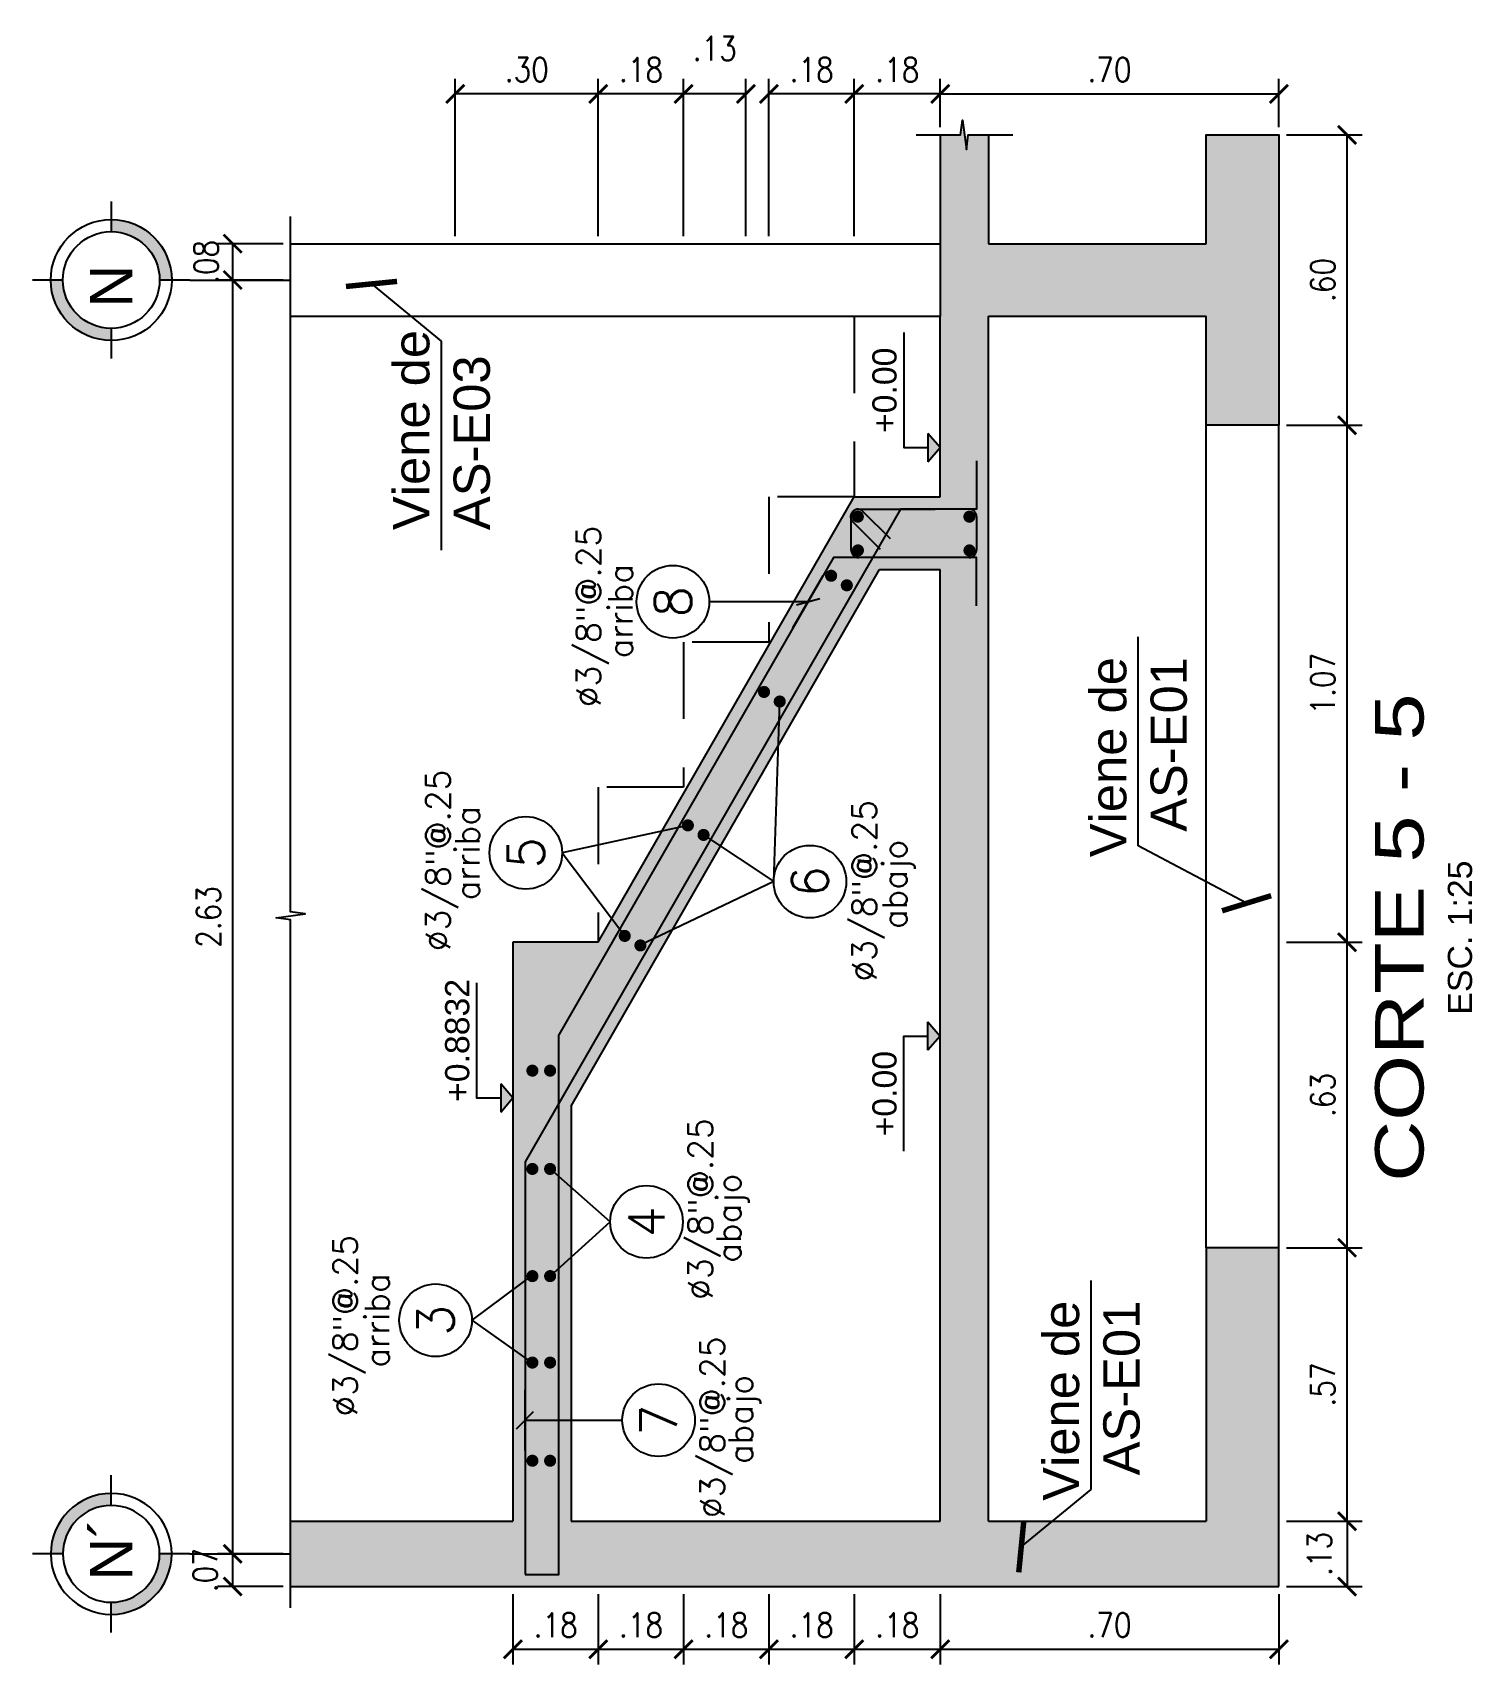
# Model space of a CAD drawing. Header units: millimetres. Extents: x -0.4 to 53.2, y 4.5 to 34.5.
# Drawn here: x -0.45 to 2.526, y 30.515 to 33.888 of the extents above; entities that cross this region are included whole.
import ezdxf
from ezdxf.enums import TextEntityAlignment as Align

# ---------------------------------------------------------------- set-up
doc = ezdxf.new("R2010")
doc.units = ezdxf.units.MM
doc.header["$LTSCALE"] = 0.05
doc.linetypes.add('DASHDOT2', pattern=[12.7, 6.35, -3.175, 0, -3.175])
doc.linetypes.add('HIDDEN2', pattern=[4.762499999999999, 3.175, -1.5875])
for name, color, linetype in [('ACHURADO', 1, 'Continuous'), ('ACOTADO', 2, 'Continuous'), ('CANT_INVIS', 2, 'HIDDEN2'), ('CANT_VIS', 3, 'Continuous'), ('CONT_CORTE', 4, 'Continuous'), ('EJES', 1, 'DASHDOT2'), ('TEXTO_REFUERZO', 3, 'Continuous'), ('TITULOS', 1, 'Continuous'), ('TXT_IND', 2, 'Continuous')]:
    doc.layers.add(name, color=color, linetype=linetype)
doc.styles.add('ACOTAMIENTOS', font='romans.shx', dxfattribs={"width": 0.85})
doc.styles.add('ARIAL', font='arial.ttf')
doc.styles.get("Standard").update_dxf_attribs({"font": 'romans.shx'})
doc.dimstyles.new('ACOTA_25', dxfattribs={"dimscale": 0.025, "dimtxt": 2, "dimasz": 1.5, "dimexe": 1.25, "dimexo": 0.625, "dimgap": 1, "dimtad": 1, "dimzin": 4, "dimdsep": 46, "dimtxsty": 'ACOTAMIENTOS', "dimblk1": 'ARCHTICK', "dimblk2": 'ARCHTICK', "dimsah": 1, "dimcen": 1.5, "dimclrd": 1, "dimclre": 1, "dimclrt": 256, "dimadec": 0, "dimazin": 0, "dimtfac": 1, "dimtofl": 0, "dimtmove": 2, "dimatfit": 3, "dimldrblk": 'ARCHTICK', "dimfxl": 0, "dimtolj": 1, "dimtzin": 0, "dimarcsym": 0})

# ---------------------------------------------------------------- blocks, each defined once
blk = doc.blocks.new('Nivel-elev')
at = {"layer": 'TXT_IND'}
blk.add_hatch(color=1, dxfattribs=at).paths.add_polyline_path([(-0.05845671475543668, 0.05062499999996817), (0.05845671475555037, 0.05062499999996817), (5.684341886080801e-14, 0)])
for p, q in [((0, 0), (-0.05845671475549352, 0.05062500000008185)), ((-0.05845671475549352, 0.05062500000008185), (0.05845671475549352, 0.05062500000008185)), ((0.05845671475549352, 0.05062500000008185), (0, 0))]:
    blk.add_line(p, q, dxfattribs=at)
blk.add_lwpolyline([(-0.4759071544807512, 0.1506957128244721), (5.684341886080801e-14, 0.1506957128244721), (5.684341886080801e-14, 0.05062499999996817)], dxfattribs=at)
blk.add_attdef('+2.85', (-0.4759071544807512, 0.1706146896921155), '', height=0.0975, dxfattribs=at)
blk = doc.blocks.new('_ARCHTICK')
at = {"color": 0, "linetype": 'ByBlock', "const_width": 0.15}
blk.add_lwpolyline([(-0.5, -0.5), (0.5, 0.5)], dxfattribs=at)
blk = doc.blocks.new('*D254')
at = {"layer": 'ACOTADO', "color": 1, "lineweight": -2}
for p, q in [((0.5431811439226379, 30.66073893921243), (0.5431811439226379, 30.51545436203481)), ((0.7195811439226389, 30.66073893921243), (0.7195811439226389, 30.51545436203481)), ((0.5431811439226379, 30.54670436203481), (0.7195811439226389, 30.54670436203481))]:
    blk.add_line(p, q, dxfattribs=at)
at = {"layer": 'DEFPOINTS', "color": 0}
for p in [(0.5431811439226379, 30.67636393921243), (0.7195811439226389, 30.67636393921243), (0.7195811439226389, 30.54670436203481)]:
    blk.add_point(p, dxfattribs=at)
at = {"layer": 'ACOTADO', "color": 1, "lineweight": -2, "xscale": 0.03750000000000001, "yscale": 0.03750000000000001, "zscale": 0.03750000000000001, "rotation": 180}
blk.add_blockref('_ARCHTICK', (0.5431811439226379, 30.54670436203481), dxfattribs=at)
at = {"layer": 'ACOTADO', "color": 1, "lineweight": -2, "xscale": 0.03750000000000001, "yscale": 0.03750000000000001, "zscale": 0.03750000000000001}
blk.add_blockref('_ARCHTICK', (0.7195811439226389, 30.54670436203481), dxfattribs=at)
at = {"layer": 'ACOTADO', "insert": (0.6313811439226384, 30.59670436203481), "char_height": 0.05, "attachment_point": 5, "style": 'ACOTAMIENTOS'}
blk.add_mtext('\\A1;.18', dxfattribs=at)
blk = doc.blocks.new('*D255')
at = {"layer": 'ACOTADO', "color": 1, "lineweight": -2}
for p, q in [((0.7195811439226389, 30.66073893921243), (0.7195811439226389, 30.51545436203481)), ((0.8959807705660694, 30.66073893921243), (0.8959807705660694, 30.51545436203481)), ((0.7195811439226389, 30.54670436203481), (0.8959807705660694, 30.54670436203481))]:
    blk.add_line(p, q, dxfattribs=at)
at = {"layer": 'DEFPOINTS', "color": 0}
for p in [(0.7195811439226389, 30.67636393921243), (0.8959807705660694, 30.67636393921243), (0.8959807705660694, 30.54670436203481)]:
    blk.add_point(p, dxfattribs=at)
at = {"layer": 'ACOTADO', "color": 1, "lineweight": -2, "xscale": 0.03750000000000001, "yscale": 0.03750000000000001, "zscale": 0.03750000000000001, "rotation": 180}
blk.add_blockref('_ARCHTICK', (0.7195811439226389, 30.54670436203481), dxfattribs=at)
at = {"layer": 'ACOTADO', "color": 1, "lineweight": -2, "xscale": 0.03750000000000001, "yscale": 0.03750000000000001, "zscale": 0.03750000000000001}
blk.add_blockref('_ARCHTICK', (0.8959807705660694, 30.54670436203481), dxfattribs=at)
at = {"layer": 'ACOTADO', "insert": (0.8077809572443542, 30.59670436203481), "char_height": 0.05, "attachment_point": 5, "style": 'ACOTAMIENTOS'}
blk.add_mtext('\\A1;.18', dxfattribs=at)
blk = doc.blocks.new('*D256')
at = {"layer": 'ACOTADO', "color": 1, "lineweight": -2}
for p, q in [((0.8959807705660694, 30.66073893921243), (0.8959807705660694, 30.51545436203481)), ((1.07238077056607, 30.66073893921243), (1.07238077056607, 30.51545436203481)), ((0.8959807705660694, 30.54670436203481), (1.07238077056607, 30.54670436203481))]:
    blk.add_line(p, q, dxfattribs=at)
at = {"layer": 'DEFPOINTS', "color": 0}
for p in [(0.8959807705660694, 30.67636393921243), (1.07238077056607, 30.67636393921243), (1.07238077056607, 30.54670436203481)]:
    blk.add_point(p, dxfattribs=at)
at = {"layer": 'ACOTADO', "color": 1, "lineweight": -2, "xscale": 0.03750000000000001, "yscale": 0.03750000000000001, "zscale": 0.03750000000000001, "rotation": 180}
blk.add_blockref('_ARCHTICK', (0.8959807705660694, 30.54670436203481), dxfattribs=at)
at = {"layer": 'ACOTADO', "color": 1, "lineweight": -2, "xscale": 0.03750000000000001, "yscale": 0.03750000000000001, "zscale": 0.03750000000000001}
blk.add_blockref('_ARCHTICK', (1.07238077056607, 30.54670436203481), dxfattribs=at)
at = {"layer": 'ACOTADO', "insert": (0.9841807705660699, 30.59670436203481), "char_height": 0.05, "attachment_point": 5, "style": 'ACOTAMIENTOS'}
blk.add_mtext('\\A1;.18', dxfattribs=at)
blk = doc.blocks.new('*D257')
at = {"layer": 'ACOTADO', "color": 1, "lineweight": -2}
for p, q in [((1.07238077056607, 30.66073893921243), (1.07238077056607, 30.51545436203481)), ((1.248780397209501, 30.66073893921243), (1.248780397209501, 30.51545436203481)), ((1.07238077056607, 30.54670436203481), (1.248780397209501, 30.54670436203481))]:
    blk.add_line(p, q, dxfattribs=at)
at = {"layer": 'DEFPOINTS', "color": 0}
for p in [(1.07238077056607, 30.67636393921243), (1.248780397209501, 30.67636393921243), (1.248780397209501, 30.54670436203481)]:
    blk.add_point(p, dxfattribs=at)
at = {"layer": 'ACOTADO', "color": 1, "lineweight": -2, "xscale": 0.03750000000000001, "yscale": 0.03750000000000001, "zscale": 0.03750000000000001, "rotation": 180}
blk.add_blockref('_ARCHTICK', (1.07238077056607, 30.54670436203481), dxfattribs=at)
at = {"layer": 'ACOTADO', "color": 1, "lineweight": -2, "xscale": 0.03750000000000001, "yscale": 0.03750000000000001, "zscale": 0.03750000000000001}
blk.add_blockref('_ARCHTICK', (1.248780397209501, 30.54670436203481), dxfattribs=at)
at = {"layer": 'ACOTADO', "insert": (1.160580583887786, 30.59670436203481), "char_height": 0.05, "attachment_point": 5, "style": 'ACOTAMIENTOS'}
blk.add_mtext('\\A1;.18', dxfattribs=at)
blk = doc.blocks.new('*D258')
at = {"layer": 'ACOTADO', "color": 1, "lineweight": -2}
for p, q in [((1.248780397209501, 30.66073893921243), (1.248780397209501, 30.51545436203481)), ((1.426381432062662, 30.66073893921243), (1.426381432062662, 30.51545436203481)), ((1.248780397209501, 30.54670436203481), (1.426381432062662, 30.54670436203481))]:
    blk.add_line(p, q, dxfattribs=at)
at = {"layer": 'DEFPOINTS', "color": 0}
for p in [(1.248780397209501, 30.67636393921243), (1.426381432062662, 30.67636393921243), (1.426381432062662, 30.54670436203481)]:
    blk.add_point(p, dxfattribs=at)
at = {"layer": 'ACOTADO', "color": 1, "lineweight": -2, "xscale": 0.03750000000000001, "yscale": 0.03750000000000001, "zscale": 0.03750000000000001, "rotation": 180}
blk.add_blockref('_ARCHTICK', (1.248780397209501, 30.54670436203481), dxfattribs=at)
at = {"layer": 'ACOTADO', "color": 1, "lineweight": -2, "xscale": 0.03750000000000001, "yscale": 0.03750000000000001, "zscale": 0.03750000000000001}
blk.add_blockref('_ARCHTICK', (1.426381432062662, 30.54670436203481), dxfattribs=at)
at = {"layer": 'ACOTADO', "insert": (1.337580914636082, 30.59670436203481), "char_height": 0.05, "attachment_point": 5, "style": 'ACOTAMIENTOS'}
blk.add_mtext('\\A1;.18', dxfattribs=at)
blk = doc.blocks.new('*D347')
at = {"layer": 'ACOTADO', "color": 1, "lineweight": -2}
for p, q in [((1.426381432062662, 30.66073893921243), (1.426381432062662, 30.51545436203481)), ((2.126381432062672, 30.66073893921243), (2.126381432062672, 30.51545436203481)), ((1.426381432062662, 30.54670436203481), (2.126381432062672, 30.54670436203481))]:
    blk.add_line(p, q, dxfattribs=at)
at = {"layer": 'DEFPOINTS', "color": 0}
for p in [(1.426381432062662, 30.67636393921243), (2.126381432062672, 30.67636393921243), (2.126381432062672, 30.54670436203481)]:
    blk.add_point(p, dxfattribs=at)
at = {"layer": 'ACOTADO', "color": 1, "lineweight": -2, "xscale": 0.03750000000000001, "yscale": 0.03750000000000001, "zscale": 0.03750000000000001, "rotation": 180}
blk.add_blockref('_ARCHTICK', (1.426381432062662, 30.54670436203481), dxfattribs=at)
at = {"layer": 'ACOTADO', "color": 1, "lineweight": -2, "xscale": 0.03750000000000001, "yscale": 0.03750000000000001, "zscale": 0.03750000000000001}
blk.add_blockref('_ARCHTICK', (2.126381432062672, 30.54670436203481), dxfattribs=at)
at = {"layer": 'ACOTADO', "insert": (1.776381432062667, 30.59670436203481), "char_height": 0.05, "attachment_point": 5, "style": 'ACOTAMIENTOS'}
blk.add_mtext('\\A1;.70', dxfattribs=at)
blk = doc.blocks.new('*D259')
at = {"layer": 'ACOTADO', "color": 1, "lineweight": -2}
for p, q in [((2.142006432062672, 31.37636393921243), (2.2985345814879, 31.37636393921243)), ((2.267284581487899, 30.81122876905368), (2.2672845814879, 31.37636393921243)), ((2.142006432062672, 30.81122876905368), (2.298534581487899, 30.81122876905368))]:
    blk.add_line(p, q, dxfattribs=at)
at = {"layer": 'DEFPOINTS', "color": 0}
for p in [(2.126381432062672, 31.37636393921243), (2.2672845814879, 31.37636393921243), (2.126381432062672, 30.81122876905368)]:
    blk.add_point(p, dxfattribs=at)
at = {"layer": 'ACOTADO', "color": 1, "lineweight": -2, "xscale": 0.03750000000000001, "yscale": 0.03750000000000001, "zscale": 0.03750000000000001}
for p, rotation in [((2.2672845814879, 31.37636393921243), 90), ((2.267284581487899, 30.81122876905368), 270)]:
    blk.add_blockref('_ARCHTICK', p, dxfattribs=dict(at, rotation=rotation))
at = {"layer": 'ACOTADO', "insert": (2.217284581487895, 31.09379635413305), "char_height": 0.05, "attachment_point": 5, "rotation": 90, "style": 'ACOTAMIENTOS'}
blk.add_mtext('\\A1;.57', dxfattribs=at)
blk = doc.blocks.new('*D260')
at = {"layer": 'ACOTADO', "color": 1, "lineweight": -2}
for p, q in [((2.142006432062672, 33.07631237551355), (2.2985345814879, 33.07631237551355)), ((2.267284581487899, 32.00789459141269), (2.2672845814879, 33.07631237551355)), ((2.142006432062672, 32.00789459141269), (2.298534581487899, 32.00789459141269))]:
    blk.add_line(p, q, dxfattribs=at)
at = {"layer": 'DEFPOINTS', "color": 0}
for p in [(2.126381432062672, 33.07631237551355), (2.2672845814879, 33.07631237551355), (2.126381432062672, 32.00789459141269)]:
    blk.add_point(p, dxfattribs=at)
at = {"layer": 'ACOTADO', "color": 1, "lineweight": -2, "xscale": 0.03750000000000001, "yscale": 0.03750000000000001, "zscale": 0.03750000000000001}
for p, rotation in [((2.2672845814879, 33.07631237551355), 90), ((2.267284581487899, 32.00789459141269), 270)]:
    blk.add_blockref('_ARCHTICK', p, dxfattribs=dict(at, rotation=rotation))
at = {"layer": 'ACOTADO', "insert": (2.217284581487894, 32.54210348346312), "char_height": 0.05, "attachment_point": 5, "rotation": 90, "style": 'ACOTAMIENTOS'}
blk.add_mtext('\\A1;1.07', dxfattribs=at)
blk = doc.blocks.new('EJE')
at = {"layer": 'EJES', "linetype": 'Continuous'}
for points in [[(-0.25, 0), (-0.1999999999999993, 0, -0.4142135623730943), (0, 0.2000000000000002), (0, 0.25, 0.4142135623730951)], [(0.25, 0), (0.1999999999999993, 0, -0.4142135623730943), (0, -0.2000000000000002), (0, -0.25, 0.4142135623730951)]]:
    blk.add_hatch(color=256, dxfattribs=at).paths.add_polyline_path(points)
at = {"layer": 'EJES', "color": 1, "linetype": 'Continuous'}
for p, q in [((0, 0.2000000000000002), (0, 0.3250000000000011)), ((-0.1999999999999993, 0), (-0.3249999999999993, 0)), ((0.3249999999999993, 0), (0.1999999999999993, 0)), ((0, -0.3250000000000002), (0, -0.2000000000000002))]:
    blk.add_line(p, q, dxfattribs=at)
at = {"layer": 'EJES', "color": 3, "linetype": 'Continuous'}
for radius in [0.25, 0.2]:
    blk.add_circle((0, 0), radius, dxfattribs=at)
at = {"layer": 'EJES', "color": 4, "linetype": 'Continuous', "style": 'ARIAL'}
blk.add_attdef('EJE', text='', height=0.175, dxfattribs=at).set_placement((0, 0), align=Align.MIDDLE_CENTER)
blk = doc.blocks.new('*D348')
at = {"layer": 'ACOTADO', "color": 1, "lineweight": -2}
for p, q in [((0.06790065767455644, 33.45131237551355), (-0.06755430302035847, 33.45131237551355)), ((-0.03630430302035846, 33.45131237551355), (-0.03630430302035847, 33.37631237551356)), ((0.06790065767455644, 33.37631237551356), (-0.06755430302035847, 33.37631237551356))]:
    blk.add_line(p, q, dxfattribs=at)
at = {"layer": 'DEFPOINTS', "color": 0}
for p in [(0.08352565767455644, 33.45131237551355), (-0.03630430302035847, 33.37631237551356), (0.08352565767455644, 33.37631237551356)]:
    blk.add_point(p, dxfattribs=at)
at = {"layer": 'ACOTADO', "color": 1, "lineweight": -2, "xscale": 0.03750000000000001, "yscale": 0.03750000000000001, "zscale": 0.03750000000000001}
for p, rotation in [((-0.03630430302035846, 33.45131237551355), 90), ((-0.03630430302035847, 33.37631237551356), 270)]:
    blk.add_blockref('_ARCHTICK', p, dxfattribs=dict(at, rotation=rotation))
at = {"layer": 'ACOTADO', "insert": (-0.09098389523211381, 33.41381237551356), "char_height": 0.05, "attachment_point": 5, "rotation": 90, "style": 'ACOTAMIENTOS'}
blk.add_mtext('\\A1;.08', dxfattribs=at)
blk = doc.blocks.new('*D261')
at = {"layer": 'ACOTADO', "color": 1, "lineweight": -2}
for p, q in [((0.06790065767455644, 33.37631237551356), (-0.06755430302035789, 33.37631237551356)), ((-0.03630430302035789, 33.37631237551356), (-0.03630430302035847, 30.74379635413305)), ((0.06790065767455644, 30.74379635413305), (-0.06755430302035847, 30.74379635413305))]:
    blk.add_line(p, q, dxfattribs=at)
at = {"layer": 'DEFPOINTS', "color": 0}
for p in [(0.08352565767455644, 33.37631237551356), (-0.03630430302035847, 30.74379635413305), (0.08352565767455644, 30.74379635413305)]:
    blk.add_point(p, dxfattribs=at)
at = {"layer": 'ACOTADO', "color": 1, "lineweight": -2, "xscale": 0.03750000000000001, "yscale": 0.03750000000000001, "zscale": 0.03750000000000001}
for p, rotation in [((-0.03630430302035789, 33.37631237551356), 90), ((-0.03630430302035847, 30.74379635413305), 270)]:
    blk.add_blockref('_ARCHTICK', p, dxfattribs=dict(at, rotation=rotation))
at = {"layer": 'ACOTADO', "insert": (-0.08630430302036336, 32.06005436482331), "char_height": 0.05, "attachment_point": 5, "rotation": 90, "style": 'ACOTAMIENTOS'}
blk.add_mtext('\\A1;2.63', dxfattribs=at)
blk = doc.blocks.new('Titulos')
at = {"layer": 'TITULOS', "color": 1, "style": 'ARIAL', "width": 1.25}
blk.add_attdef('TITULO_1', text='', height=0.2, dxfattribs=at).set_placement((0, 0.25), align=Align.MIDDLE_CENTER)
at = {"layer": 'TITULOS', "style": 'ARIAL', "width": 1.25}
blk.add_attdef('TITULO_2', text='', height=0.2, dxfattribs=at).set_placement((0, 0), align=Align.MIDDLE_CENTER)
at = {"layer": 'TITULOS', "color": 2, "width": 1.25}
for tag, p in [('ESCALA_1', (0, -0.2504596706107449)), ('ESCALA_2', (0, -0.4082515567579668))]:
    blk.add_attdef(tag, text='', height=0.1, dxfattribs=at).set_placement(p, align=Align.MIDDLE_CENTER)
blk = doc.blocks.new('*D293')
at = {"layer": 'ACOTADO', "color": 1, "lineweight": -2}
for p, q in [((2.142006432062672, 30.81122876905368), (2.2985345814879, 30.81122876905368)), ((2.2672845814879, 30.81122876905368), (2.2672845814879, 30.67636393921243)), ((2.142006432062672, 30.67636393921243), (2.2985345814879, 30.67636393921243))]:
    blk.add_line(p, q, dxfattribs=at)
at = {"layer": 'DEFPOINTS', "color": 0}
for p in [(2.126381432062672, 30.81122876905368), (2.126381432062672, 30.67636393921243), (2.2672845814879, 30.67636393921243)]:
    blk.add_point(p, dxfattribs=at)
at = {"layer": 'ACOTADO', "color": 1, "lineweight": -2, "xscale": 0.03750000000000001, "yscale": 0.03750000000000001, "zscale": 0.03750000000000001}
for p, rotation in [((2.2672845814879, 30.81122876905368), 90), ((2.2672845814879, 30.67636393921243), 270)]:
    blk.add_blockref('_ARCHTICK', p, dxfattribs=dict(at, rotation=rotation))
at = {"layer": 'ACOTADO', "insert": (2.210262924698668, 30.74379635413307), "char_height": 0.05, "attachment_point": 5, "rotation": 90, "style": 'ACOTAMIENTOS'}
blk.add_mtext('\\A1;.13', dxfattribs=at)
blk = doc.blocks.new('*D375')
at = {"layer": 'ACOTADO', "color": 1, "lineweight": -2}
for p, q in [((2.142006432062672, 32.00789459141268), (2.2985345814879, 32.00789459141268)), ((2.2672845814879, 31.37636393921243), (2.2672845814879, 32.00789459141268)), ((2.142006432062672, 31.37636393921243), (2.2985345814879, 31.37636393921243))]:
    blk.add_line(p, q, dxfattribs=at)
at = {"layer": 'DEFPOINTS', "color": 0}
for p in [(2.126381432062672, 32.00789459141268), (2.2672845814879, 32.00789459141268), (2.126381432062672, 31.37636393921243)]:
    blk.add_point(p, dxfattribs=at)
at = {"layer": 'ACOTADO', "color": 1, "lineweight": -2, "xscale": 0.03750000000000001, "yscale": 0.03750000000000001, "zscale": 0.03750000000000001}
for p, rotation in [((2.2672845814879, 32.00789459141268), 90), ((2.2672845814879, 31.37636393921243), 270)]:
    blk.add_blockref('_ARCHTICK', p, dxfattribs=dict(at, rotation=rotation))
at = {"layer": 'ACOTADO', "insert": (2.217284581487895, 31.69212926531256), "char_height": 0.05, "attachment_point": 5, "rotation": 90, "style": 'ACOTAMIENTOS'}
blk.add_mtext('\\A1;.63', dxfattribs=at)
blk = doc.blocks.new('*D376')
at = {"layer": 'ACOTADO', "color": 1, "lineweight": -2}
for p, q in [((2.142006432062672, 33.67631237551355), (2.2985345814879, 33.67631237551355)), ((2.2672845814879, 33.07631237551355), (2.2672845814879, 33.67631237551355)), ((2.142006432062672, 33.07631237551355), (2.2985345814879, 33.07631237551355))]:
    blk.add_line(p, q, dxfattribs=at)
at = {"layer": 'DEFPOINTS', "color": 0}
for p in [(2.126381432062672, 33.67631237551355), (2.2672845814879, 33.67631237551355), (2.126381432062672, 33.07631237551355)]:
    blk.add_point(p, dxfattribs=at)
at = {"layer": 'ACOTADO', "color": 1, "lineweight": -2, "xscale": 0.03750000000000001, "yscale": 0.03750000000000001, "zscale": 0.03750000000000001}
for p, rotation in [((2.2672845814879, 33.67631237551355), 90), ((2.2672845814879, 33.07631237551355), 270)]:
    blk.add_blockref('_ARCHTICK', p, dxfattribs=dict(at, rotation=rotation))
at = {"layer": 'ACOTADO', "insert": (2.217284581487895, 33.37631237551355), "char_height": 0.05, "attachment_point": 5, "rotation": 90, "style": 'ACOTAMIENTOS'}
blk.add_mtext('\\A1;.60', dxfattribs=at)
blk = doc.blocks.new('*D377')
at = {"layer": 'ACOTADO', "color": 1, "lineweight": -2}
for p, q in [((1.426381432062669, 33.69193737551355), (1.426381432062669, 33.79222636850054)), ((2.126381432062672, 33.69193737551355), (2.126381432062672, 33.79222636850054)), ((1.426381432062669, 33.76097636850054), (2.126381432062672, 33.76097636850054))]:
    blk.add_line(p, q, dxfattribs=at)
at = {"layer": 'DEFPOINTS', "color": 0}
for p in [(2.126381432062672, 33.76097636850054), (1.426381432062669, 33.67631237551355), (2.126381432062672, 33.67631237551355)]:
    blk.add_point(p, dxfattribs=at)
at = {"layer": 'ACOTADO', "color": 1, "lineweight": -2, "xscale": 0.03750000000000001, "yscale": 0.03750000000000001, "zscale": 0.03750000000000001, "rotation": 180}
blk.add_blockref('_ARCHTICK', (1.426381432062669, 33.76097636850054), dxfattribs=at)
at = {"layer": 'ACOTADO', "color": 1, "lineweight": -2, "xscale": 0.03750000000000001, "yscale": 0.03750000000000001, "zscale": 0.03750000000000001}
blk.add_blockref('_ARCHTICK', (2.126381432062672, 33.76097636850054), dxfattribs=at)
at = {"layer": 'ACOTADO', "insert": (1.776381432062671, 33.81097636850053), "char_height": 0.05, "attachment_point": 5, "style": 'ACOTAMIENTOS'}
blk.add_mtext('\\A1;.70', dxfattribs=at)
blk = doc.blocks.new('*D378')
at = {"layer": 'ACOTADO', "color": 1, "lineweight": -2}
for p, q in [((1.248780397209501, 33.46693737551355), (1.248780397209501, 33.79222636850054)), ((1.426381432062669, 33.69193737551355), (1.426381432062669, 33.79222636850054)), ((1.426381432062669, 33.76097636850054), (1.248780397209501, 33.76097636850054))]:
    blk.add_line(p, q, dxfattribs=at)
at = {"layer": 'DEFPOINTS', "color": 0}
for p in [(1.248780397209501, 33.76097636850054), (1.426381432062669, 33.67631237551355), (1.248780397209501, 33.45131237551355)]:
    blk.add_point(p, dxfattribs=at)
at = {"layer": 'ACOTADO', "color": 1, "lineweight": -2, "xscale": 0.03750000000000001, "yscale": 0.03750000000000001, "zscale": 0.03750000000000001, "rotation": 180}
blk.add_blockref('_ARCHTICK', (1.248780397209501, 33.76097636850054), dxfattribs=at)
at = {"layer": 'ACOTADO', "color": 1, "lineweight": -2, "xscale": 0.03750000000000001, "yscale": 0.03750000000000001, "zscale": 0.03750000000000001}
blk.add_blockref('_ARCHTICK', (1.426381432062669, 33.76097636850054), dxfattribs=at)
at = {"layer": 'ACOTADO', "insert": (1.337580914636085, 33.81097636850053), "char_height": 0.05, "attachment_point": 5, "style": 'ACOTAMIENTOS'}
blk.add_mtext('\\A1;.18', dxfattribs=at)
blk = doc.blocks.new('*D294')
at = {"layer": 'ACOTADO', "color": 1, "lineweight": -2}
for p, q in [((1.07238077056607, 33.46693737551355), (1.07238077056607, 33.79222636850054)), ((1.248780397209501, 33.46693737551355), (1.248780397209501, 33.79222636850054)), ((1.248780397209501, 33.76097636850054), (1.07238077056607, 33.76097636850054))]:
    blk.add_line(p, q, dxfattribs=at)
at = {"layer": 'DEFPOINTS', "color": 0}
for p in [(1.07238077056607, 33.76097636850054), (1.07238077056607, 33.45131237551355), (1.248780397209501, 33.45131237551355)]:
    blk.add_point(p, dxfattribs=at)
at = {"layer": 'ACOTADO', "color": 1, "lineweight": -2, "xscale": 0.03750000000000001, "yscale": 0.03750000000000001, "zscale": 0.03750000000000001, "rotation": 180}
blk.add_blockref('_ARCHTICK', (1.07238077056607, 33.76097636850054), dxfattribs=at)
at = {"layer": 'ACOTADO', "color": 1, "lineweight": -2, "xscale": 0.03750000000000001, "yscale": 0.03750000000000001, "zscale": 0.03750000000000001}
blk.add_blockref('_ARCHTICK', (1.248780397209501, 33.76097636850054), dxfattribs=at)
at = {"layer": 'ACOTADO', "insert": (1.160580583887786, 33.81097636850053), "char_height": 0.05, "attachment_point": 5, "style": 'ACOTAMIENTOS'}
blk.add_mtext('\\A1;.18', dxfattribs=at)
blk = doc.blocks.new('*D379')
at = {"layer": 'ACOTADO', "color": 1, "lineweight": -2}
for p, q in [((0.8959811439226399, 33.46693737551355), (0.8959811439226399, 33.79222636850054)), ((1.024613584984813, 33.46693737551355), (1.024613584984813, 33.79222636850054)), ((1.024613584984813, 33.76097636850054), (0.8959811439226399, 33.76097636850054))]:
    blk.add_line(p, q, dxfattribs=at)
at = {"layer": 'DEFPOINTS', "color": 0}
for p in [(0.8959811439226399, 33.76097636850054), (0.8959811439226399, 33.45131237551355), (1.024613584984813, 33.45131237551355)]:
    blk.add_point(p, dxfattribs=at)
at = {"layer": 'ACOTADO', "color": 1, "lineweight": -2, "xscale": 0.03750000000000001, "yscale": 0.03750000000000001, "zscale": 0.03750000000000001, "rotation": 180}
blk.add_blockref('_ARCHTICK', (0.8959811439226399, 33.76097636850054), dxfattribs=at)
at = {"layer": 'ACOTADO', "color": 1, "lineweight": -2, "xscale": 0.03750000000000001, "yscale": 0.03750000000000001, "zscale": 0.03750000000000001}
blk.add_blockref('_ARCHTICK', (1.024613584984813, 33.76097636850054), dxfattribs=at)
at = {"layer": 'ACOTADO', "insert": (0.9602973644537265, 33.85472636850054), "char_height": 0.05, "attachment_point": 5, "style": 'ACOTAMIENTOS'}
blk.add_mtext('\\A1;.13', dxfattribs=at)
blk = doc.blocks.new('*D295')
at = {"layer": 'ACOTADO', "color": 1, "lineweight": -2}
for p, q in [((0.7195811439226389, 33.46693737551355), (0.7195811439226389, 33.79222636850054)), ((0.8959811439226399, 33.46693737551355), (0.8959811439226399, 33.79222636850054)), ((0.8959811439226399, 33.76097636850054), (0.7195811439226389, 33.76097636850054))]:
    blk.add_line(p, q, dxfattribs=at)
at = {"layer": 'DEFPOINTS', "color": 0}
for p in [(0.7195811439226389, 33.76097636850054), (0.7195811439226389, 33.45131237551355), (0.8959811439226399, 33.45131237551355)]:
    blk.add_point(p, dxfattribs=at)
at = {"layer": 'ACOTADO', "color": 1, "lineweight": -2, "xscale": 0.03750000000000001, "yscale": 0.03750000000000001, "zscale": 0.03750000000000001, "rotation": 180}
blk.add_blockref('_ARCHTICK', (0.7195811439226389, 33.76097636850054), dxfattribs=at)
at = {"layer": 'ACOTADO', "color": 1, "lineweight": -2, "xscale": 0.03750000000000001, "yscale": 0.03750000000000001, "zscale": 0.03750000000000001}
blk.add_blockref('_ARCHTICK', (0.8959811439226399, 33.76097636850054), dxfattribs=at)
at = {"layer": 'ACOTADO', "insert": (0.8077811439226394, 33.81097636850053), "char_height": 0.05, "attachment_point": 5, "style": 'ACOTAMIENTOS'}
blk.add_mtext('\\A1;.18', dxfattribs=at)
blk = doc.blocks.new('*D380')
at = {"layer": 'ACOTADO', "color": 1, "lineweight": -2}
for p, q in [((0.4240062477779531, 33.46693737551355), (0.4240062477779531, 33.79222636850054)), ((0.7195811439226389, 33.46693737551355), (0.7195811439226389, 33.79222636850054)), ((0.7195811439226389, 33.76097636850054), (0.4240062477779531, 33.76097636850054))]:
    blk.add_line(p, q, dxfattribs=at)
at = {"layer": 'DEFPOINTS', "color": 0}
for p in [(0.4240062477779531, 33.76097636850054), (0.4240062477779531, 33.45131237551355), (0.7195811439226389, 33.45131237551355)]:
    blk.add_point(p, dxfattribs=at)
at = {"layer": 'ACOTADO', "color": 1, "lineweight": -2, "xscale": 0.03750000000000001, "yscale": 0.03750000000000001, "zscale": 0.03750000000000001, "rotation": 180}
blk.add_blockref('_ARCHTICK', (0.4240062477779531, 33.76097636850054), dxfattribs=at)
at = {"layer": 'ACOTADO', "color": 1, "lineweight": -2, "xscale": 0.03750000000000001, "yscale": 0.03750000000000001, "zscale": 0.03750000000000001}
blk.add_blockref('_ARCHTICK', (0.7195811439226389, 33.76097636850054), dxfattribs=at)
at = {"layer": 'ACOTADO', "insert": (0.571793695850296, 33.81097636850053), "char_height": 0.05, "attachment_point": 5, "style": 'ACOTAMIENTOS'}
blk.add_mtext('\\A1;.30', dxfattribs=at)
blk = doc.blocks.new('*D296')
at = {"layer": 'ACOTADO', "color": 1, "lineweight": -2}
for p, q in [((0.06790065767455644, 30.74379635413305), (-0.06755430302035847, 30.74379635413305)), ((-0.03630430302035846, 30.74379635413305), (-0.03630430302035847, 30.67636393921243)), ((0.06790065767455644, 30.67636393921243), (-0.06755430302035847, 30.67636393921243))]:
    blk.add_line(p, q, dxfattribs=at)
at = {"layer": 'DEFPOINTS', "color": 0}
for p in [(0.08352565767455644, 30.74379635413305), (-0.03630430302035847, 30.67636393921243), (0.08352565767455644, 30.67636393921243)]:
    blk.add_point(p, dxfattribs=at)
at = {"layer": 'ACOTADO', "color": 1, "lineweight": -2, "xscale": 0.03750000000000001, "yscale": 0.03750000000000001, "zscale": 0.03750000000000001}
for p, rotation in [((-0.03630430302035846, 30.74379635413305), 90), ((-0.03630430302035847, 30.67636393921243), 270)]:
    blk.add_blockref('_ARCHTICK', p, dxfattribs=dict(at, rotation=rotation))
at = {"layer": 'ACOTADO', "insert": (-0.09317991511767332, 30.71008014667275), "char_height": 0.05, "attachment_point": 5, "rotation": 90, "style": 'ACOTAMIENTOS'}
blk.add_mtext('\\A1;.07', dxfattribs=at)
blk = doc.blocks.new('COTA25')
at = {"layer": 'TEXTO_REFUERZO', "color": 1}
blk.add_line((0, -0.06249999999999645), (0, 0.06250000000000355), dxfattribs=at)
at = {"layer": 'TEXTO_REFUERZO'}
blk.add_line((-0.01767766952966099, -0.01767766952966099), (0.01767766952966809, 0.01767766952966632), dxfattribs=at)

msp = doc.modelspace()

# ---------------------------------------------------------------- hatches: boundary and pattern name
at = {"layer": 'ACHURADO', "ltscale": 0.2}
h = msp.add_hatch(color=254, dxfattribs=at)
h.dxf.hatch_style = 1
h.paths.add_polyline_path([(1.526381432062671, 33.30131237551355), (1.976381432062674, 33.30131237551355), (1.976381432062674, 33.07631237551355), (2.126381432062672, 33.07631237551355), (2.126381432062672, 33.67631237551355), (1.976381432062674, 33.67631237551355), (1.976381432062674, 33.45131237551355), (1.526381432062671, 33.45131237551355), (1.526381432062671, 33.67631237551355), (1.484381432062669, 33.67631237551355), (1.480381432062671, 33.64631237551355), (1.472381432062669, 33.70631237551355), (1.468381432062671, 33.67631237551355), (1.426381432062669, 33.67631237551355), (1.426381432062669, 33.30131237551355), (1.426381432062662, 32.92795059461714), (1.248780397209501, 32.92795059461714), (0.719581143922639, 32.00789459141269), (0.5431811439226379, 32.00789459141269), (0.5431811439226379, 30.81122876905368), (0.08352565767455644, 30.81122876905368), (0.08352565767455644, 30.67636393921243), (2.126381432062672, 30.67636393921243), (2.126381432062672, 31.37636393921243), (1.976381432062674, 31.37636393921243), (1.976381432062674, 30.81122876905368), (1.526381432062671, 30.81122876905368)])
h.paths.add_polyline_path([(1.426381432062662, 32.77795059461714), (1.426381432062669, 30.81122876905368), (0.6631811439226353, 30.81122876905368), (0.6631811439226426, 31.6691595949756), (1.300937288133248, 32.77795059461714)], flags=16)

# ---------------------------------------------------------------- linework, layer by layer
at = {"layer": 'CANT_INVIS', "color": 6}
for p, q in [((1.248780397209501, 33.30131237551355), (1.426381432062669, 33.30131237551355)), ((1.248780397209501, 32.92795059461714), (1.0723803972095, 32.92795059461714)), ((1.07238077056607, 32.62795840160162), (0.8959807705660694, 32.62795840160162)), ((0.8959811439226399, 32.32796620858606), (0.7195811439226389, 32.32796620858606))]:
    msp.add_line(p, q, dxfattribs=at)
for points in [[(1.248780397209501, 33.30131237551355), (1.248780397209501, 32.92795059461714)], [(1.07238077056607, 32.92795062488456), (1.07238077056607, 32.62795840160162)], [(0.8959811439226399, 32.62795843186903), (0.8959811439226399, 32.32796620858606)], [(0.7195811439226389, 32.32796620858606), (0.7195811439226389, 32.00789459141269)]]:
    msp.add_lwpolyline(points, dxfattribs=at)
at = {"layer": 'CANT_INVIS', "color": 2}
msp.add_lwpolyline([(1.323214127510326, 32.84127226846375), (1.266645585015404, 32.89784081095867, 1.000000000000046), (1.245432381579803, 32.87662760752308), (1.302000924074733, 32.82005906502816)], format="xyb", dxfattribs=at)
msp.add_lwpolyline([(1.242190958516233, 32.81791718518393), (1.242190958516233, 32.88781387929846, -0.414213562373095), (1.257190958516233, 32.90281387929848), (1.486381432062672, 32.90281387929848, -0.414213562373095), (1.501381432062672, 32.88781387929846), (1.501381432062672, 32.81791718518393, -0.414213562373095), (1.486381432062672, 32.80291718518392), (1.257190958516233, 32.80291718518392, -0.414213562373095)], format="xyb", close=True, dxfattribs=at)
at = {"layer": 'CANT_INVIS', "color": 2, "const_width": 0.0125}
for points in [[(1.2560389832976, 32.89348420924087, 1), (1.2560389832976, 32.88098420924088, 1)], [(1.486687165253045, 32.89348420924087, 1), (1.486687165253045, 32.88098420924088, 1)], [(1.256174024991111, 32.82377961871812, 1), (1.256174024991111, 32.81127961871813, 1)], [(1.486822206946556, 32.82377961871812, 1), (1.486822206946556, 32.81127961871813, 1)]]:
    msp.add_lwpolyline(points, format="xyb", close=True, dxfattribs=at)
at = {"layer": 'CANT_VIS'}
for p, q in [((1.976381432062674, 31.37636393921243), (1.976381432062674, 33.07631237551355)), ((2.126381432062672, 31.37636393921243), (2.126381432062672, 33.07631237551355))]:
    msp.add_line(p, q, dxfattribs=at)
for points in [[(0.08352565767455644, 33.45131237551355), (1.426381432062669, 33.45131237551355)], [(0.08352565767455644, 33.30131237551355), (1.426381432062669, 33.30131237551355)]]:
    msp.add_lwpolyline(points, dxfattribs=at)
at = {"layer": 'CONT_CORTE'}
for p, q in [((1.426381432062669, 33.67631237551355), (1.426381432062669, 33.30131237551355)), ((1.526381432062671, 33.67631237551355), (1.526381432062671, 33.45131237551355)), ((1.426381432062662, 32.92795059461714), (1.426381432062669, 33.30131237551355)), ((1.526381432062671, 30.81122876905368), (1.526381432062671, 33.30131237551355)), ((0.7195811439226389, 32.00789459141269), (1.248780397209501, 32.92795059461714)), ((1.248780397209501, 32.92795059461714), (1.426381432062669, 32.92795059461714)), ((0.6631811439226425, 31.6691595949756), (1.300937288133248, 32.77795059461714)), ((1.300937288133248, 32.77795059461714), (1.426381432062669, 32.77795059461714)), ((1.426381432062669, 30.81122876905368), (1.426381432062662, 32.77795059461714)), ((0.7195811439226389, 32.00789459141269), (0.5431811439226379, 32.00789459141269)), ((0.08352565767455644, 30.81122876905368), (0.5431811439226379, 30.81122876905368)), ((0.6631811439226354, 30.81122876905368), (1.426381432062669, 30.81122876905368)), ((0.08352565767455644, 30.67636393921243), (2.126381432062672, 30.67636393921243))]:
    msp.add_line(p, q, dxfattribs=at)
at = {"layer": 'CONT_CORTE', "color": 1}
for points in [[(1.376381432062672, 33.67631237551355), (1.468381432062671, 33.67631237551355), (1.472381432062669, 33.70631237551355), (1.480381432062671, 33.64631237551355), (1.484381432062669, 33.67631237551355), (1.576381432062668, 33.67631237551355)], [(0.08352565767455644, 30.63233708117226), (0.08352565767455644, 32.05431129932284), (0.0535256576745553, 32.05831129932283), (0.1135256576745576, 32.06631129932284), (0.08352565767455644, 32.07031129932283), (0.08352565767455644, 33.50728551747339)]]:
    msp.add_lwpolyline(points, dxfattribs=at)
at = {"layer": 'CONT_CORTE'}
for points in [[(1.976381432062674, 33.45131237551355), (1.976381432062674, 33.67631237551355), (2.126381432062672, 33.67631237551355), (2.126381432062672, 33.07631237551355), (1.976381432062674, 33.07631237551355), (1.976381432062674, 33.30131237551355)], [(1.526381432062671, 33.45131237551355), (1.976381432062674, 33.45131237551355)], [(1.526381432062671, 33.30131237551355), (1.976381432062674, 33.30131237551355)], [(0.5431811439226379, 32.00789459141269), (0.5431811439226379, 30.81122876905368)], [(0.6631811439226425, 31.6691595949756), (0.6631811439226354, 30.81122876905368)], [(2.126381432062672, 30.67636393921243), (2.126381432062672, 31.37636393921243), (1.976381432062674, 31.37636393921243), (1.976381432062674, 30.81122876905368)], [(1.526381432062671, 30.81122876905368), (1.976381432062674, 30.81122876905368)]]:
    msp.add_lwpolyline(points, dxfattribs=at)
at = {"layer": 'EJES'}
for p, q in [((-0.1247732076796808, 33.37631237551356), (0.08352565767455644, 33.37631237551356)), ((-0.1247732076796808, 30.74379635413305), (0.08352565767455644, 30.74379635413305))]:
    msp.add_line(p, q, dxfattribs=at)
at = {"layer": 'TEXTO_REFUERZO', "color": 1}
for p, q in [((1.153102308551368, 32.71146498592131), (0.9487814071994833, 32.71146498592131)), ((1.082055257563511, 32.1330325798213), (1.094563446445193, 32.50523651159209)), ((0.9046758996350519, 32.24928221633128), (0.6448177640222283, 32.19243092595091)), ((0.9371121901625799, 32.22955231316227), (1.082055257563511, 32.1330325798213)), ((0.6448177640222283, 32.19243092595091), (0.7741686702528341, 32.02086717501787)), ((1.082055257563511, 32.1330325798213), (0.8034733526870355, 32.00054492991379)), ((0.7441649687354897, 31.42996327893876), (0.6199476776965369, 31.53927297181196)), ((0.6199476776965369, 31.31779424118546), (0.7441649687354897, 31.42996327893876)), ((0.5903121355012431, 31.32525365461759), (0.4581701173069845, 31.22653644678014)), ((0.4581701173069845, 31.22653644678014), (0.5903111087109707, 31.13339104384665)), ((0.5681811439226365, 31.02007371296446), (0.7691322460527914, 31.02007371296446))]:
    msp.add_line(p, q, dxfattribs=at)
at = {"layer": 'TEXTO_REFUERZO', "color": 5}
for points in [[(1.501381432062665, 33.00295059461713), (1.501381432062665, 32.90295059461714), (1.343994541059949, 32.90295059461714), (0.5681811439226365, 31.55413581649857)], [(0.5681811439226365, 31.55413581649857), (0.5681811439226365, 30.70136393921243)]]:
    msp.add_lwpolyline(points, dxfattribs=at)
at = {"layer": 'TEXTO_REFUERZO', "color": 6}
for points in [[(1.501381432062665, 32.70295059461715), (1.501381432062665, 32.80295059461714), (1.2057231442828, 32.80295059461717), (0.6381811439226368, 31.8162326027477)], [(0.5681811439226365, 30.70136393921243), (0.6381811439226368, 30.70136393921243), (0.6381811439226368, 31.8162326027477)]]:
    msp.add_lwpolyline(points, dxfattribs=at)
at = {"layer": 'TEXTO_REFUERZO', "color": 1, "const_width": 0.0125}
for points in [[(1.200815973905833, 32.75883963788591, -1), (1.200815973905833, 32.7713396378859, -1)], [(1.233252264433361, 32.73910973471691, -1), (1.233252264433361, 32.75160973471689, -1)], [(1.062127155917665, 32.5187164147611, -1), (1.062127155917665, 32.53121641476109, -1)], [(1.094563446445193, 32.49898651159209, -1), (1.094563446445193, 32.51148651159208, -1)], [(0.9046758996350519, 32.24303221633128, -1), (0.9046758996350519, 32.25553221633127, -1)], [(0.9371121901625799, 32.22330231316227, -1), (0.9371121901625799, 32.23580231316226, -1)], [(0.7741686702528341, 32.01461717501788, -1), (0.7741686702528341, 32.02711717501786, -1)], [(0.806604960780362, 31.99488727184887, -1), (0.806604960780362, 32.00738727184886, -1)], [(0.5833314050920038, 31.73614819663559, -1), (0.5833314050920038, 31.74864819663558, -1)], [(0.6199476776965369, 31.73614819663559, -1), (0.6199476776965369, 31.74864819663558, -1)], [(0.5833314050920038, 31.53302297181197, -1), (0.5833314050920038, 31.54552297181196, -1)], [(0.6199476776965369, 31.53302297181197, -1), (0.6199476776965369, 31.54552297181196, -1)], [(0.5833314050920038, 31.31154424118547, -1), (0.5833314050920038, 31.32404424118545, -1)], [(0.6199476776965369, 31.31154424118547, -1), (0.6199476776965369, 31.32404424118545, -1)], [(0.5833314050920038, 31.13284442640856, -1), (0.5833314050920038, 31.14534442640855, -1)], [(0.6199476776965369, 31.13284442640856, -1), (0.6199476776965369, 31.14534442640855, -1)], [(0.5833314050920038, 30.92997429623978, -1), (0.5833314050920038, 30.94247429623977, -1)], [(0.6199476776965369, 30.92997429623978, -1), (0.6199476776965369, 30.94247429623977, -1)]]:
    msp.add_lwpolyline(points, format="xyb", close=True, dxfattribs=at)
at = {"layer": 'TEXTO_REFUERZO', "color": 6}
for centre in [(0.8737814071994805, 32.71146498592131), (0.5698177640222255, 32.19243092595091), (0.3831701173069817, 31.22653644678014)]:
    msp.add_circle(centre, 0.075, dxfattribs=at)
at = {"layer": 'TEXTO_REFUERZO', "color": 3}
for centre in [(1.157055257563513, 32.1330325798213), (0.8191649687354925, 31.42996327893876), (0.8441322460527942, 31.02007371296446)]:
    msp.add_circle(centre, 0.075, dxfattribs=at)

# ---------------------------------------------------------------- block references
at = {"layer": 'ACHURADO', "rotation": 330.0932806441221}
msp.add_blockref('COTA25', (1.153102308551361, 32.71146498592131), dxfattribs=at)
at = {"layer": 'ACHURADO'}
msp.add_blockref('COTA25', (0.5681811439226365, 31.02007371296446), dxfattribs=at)
at = {"layer": 'EJES'}
ref = msp.add_blockref('EJE', (-0.2872732076796751, 33.37631237551356), dxfattribs=dict(at, xscale=0.5, yscale=0.5, zscale=0.5, rotation=90.00000000000001))
ref.add_attrib('EJE', 'N', dxfattribs={"color": 4, "linetype": 'Continuous', "height": 0.08750000000000001, "rotation": 90, "style": 'ARIAL'}).set_placement((-0.2872732076796751, 33.36330077933347), align=Align.MIDDLE_CENTER)
ref = msp.add_blockref('EJE', (-0.2872732076796751, 30.74379635413305), dxfattribs=dict(at, xscale=-0.5, yscale=0.5, zscale=0.5, rotation=90))
ref.add_attrib('EJE', 'N´', dxfattribs={"color": 4, "linetype": 'Continuous', "height": 0.08750000000000001, "rotation": 90, "style": 'ARIAL'}).set_placement((-0.2872732076796751, 30.75292834594751), align=Align.MIDDLE_CENTER)
at = {"layer": 'TITULOS'}
ref = msp.add_blockref('Titulos', (2.375416290437954, 32.01737535991187), dxfattribs=dict(at, xscale=0.5, yscale=0.5, zscale=0.5, rotation=90))
ref.add_attrib('TITULO_2', 'CORTE 5 - 5', dxfattribs={"height": 0.1, "rotation": 90, "style": 'ARIAL', "width": 1.25}).set_placement((2.375416290437954, 32.01737535991187), align=Align.MIDDLE_CENTER)
ref.add_attrib('ESCALA_1', 'ESC. 1:25', dxfattribs={"color": 2, "height": 0.05, "rotation": 90, "style": 'ARIAL'}).set_placement((2.50064612574333, 32.01737535991187), align=Align.MIDDLE_CENTER)
at = {"layer": 'TXT_IND'}
ref = msp.add_blockref('Nivel-elev', (1.426381432062669, 33.02989084853348), dxfattribs=dict(at, xscale=-0.5, yscale=0.5, zscale=0.5, rotation=90))
ref.add_attrib('+2.85', '+0.00', dxfattribs={"height": 0.05, "rotation": 90, "style": 'ARIAL'}).set_placement((1.351033575650433, 33.14832193456158), align=Align.BOTTOM_CENTER)
ref = msp.add_blockref('Nivel-elev', (0.5431811439226379, 31.6860586557802), dxfattribs=dict(at, xscale=-0.5, yscale=0.5, zscale=0.5, rotation=90))
ref.add_attrib('+2.85', '+0.8832', dxfattribs={"height": 0.05, "rotation": 90, "style": 'ARIAL'}).set_placement((0.4678332875104019, 31.80483080592835), align=Align.BOTTOM_CENTER)
ref = msp.add_blockref('Nivel-elev', (1.426381432062669, 31.81379014589873), dxfattribs=dict(at, xscale=0.5, yscale=0.5, zscale=0.5, rotation=90))
ref.add_attrib('+2.85', '+0.00', dxfattribs={"height": 0.05, "rotation": 90, "style": 'ARIAL'}).set_placement((1.351033575650433, 31.69481335727854), align=Align.BOTTOM_CENTER)

# ---------------------------------------------------------------- texts
at = {"layer": 'TEXTO_REFUERZO', "color": 2}
for s, p in [('%%C3/8"@.25', (0.6993067348761599, 32.49347999489579)), ('arriba', (0.7649746985311907, 32.59443536715875)), ('%%C3/8"@.25', (0.3882627943855752, 31.98942688479455)), ('arriba', (0.4486348155816771, 32.09444487801485)), ('%%C3/8"@.25', (1.269446896172738, 31.92656064755519)), ('abajo', (1.332159142433355, 32.03516801990486)), ('%%C3/8"@.25', (0.9306430844112157, 31.26882370531636)), ('abajo', (0.9890193655653121, 31.345293462527)), ('%%C3/8"@.25', (0.1963192052114024, 31.02759502658112)), ('arriba', (0.2619871688664333, 31.12855039884408)), ('%%C3/8"@.25', (0.9551134009995863, 30.81789487236023)), ('abajo', (1.013489682153683, 30.92936887381948))]:
    msp.add_text(s, height=0.05, rotation=90, dxfattribs=at).set_placement(p, align=Align.MIDDLE_LEFT)
at = {"layer": 'TEXTO_REFUERZO', "color": 6}
for s, p in [('8', (0.8737814071994805, 32.71146498592131)), ('5', (0.5698177640222255, 32.19243092595091)), ('3', (0.3831701173069817, 31.22653644678014))]:
    msp.add_text(s, height=0.075, rotation=90, dxfattribs=at).set_placement(p, align=Align.MIDDLE_CENTER)
at = {"layer": 'TEXTO_REFUERZO', "color": 3}
for s, p in [('6', (1.157055257563513, 32.1330325798213)), ('4', (0.8191649687354925, 31.42996327893876)), ('7', (0.8441322460527942, 31.02007371296446))]:
    msp.add_text(s, height=0.075, rotation=90, dxfattribs=at).set_placement(p, align=Align.MIDDLE_CENTER)
at = {"layer": 'TXT_IND', "color": 4, "char_height": 0.07499999999999993, "style": 'ARIAL'}
for s, insert, attachment_point, rotation in [('Viene de \\PAS-E03', (0.3959127387406625, 32.85953816882726), 4, 90.00000000000038), ('Viene de \\PAS-E01', (1.836620784772379, 32.59705278683629), 6, 89.99999999999963), ('Viene de \\PAS-E01', (1.739028053739332, 31.26708231181431), 6, 89.99999999999963)]:
    msp.add_mtext(s, dxfattribs=dict(at, insert=insert, attachment_point=attachment_point, rotation=rotation))

# ---------------------------------------------------------------- dimensions: what is measured, and where the dimension line sits
at = {"layer": 'ACOTADO'}
for base, p1, p2, angle, picture, middle in [((0.8959811439226399, 33.76097636850054), (1.024613584984813, 33.45131237551355), (0.8959811439226399, 33.45131237551355), 180, '*D379', (0.9602973644537265, 33.85472636850054)), ((0.4240062477779531, 33.76097636850054), (0.7195811439226389, 33.45131237551355), (0.4240062477779531, 33.45131237551355), 180, '*D380', (0.571793695850296, 33.81097636850053)), ((0.7195811439226389, 33.76097636850054), (0.8959811439226399, 33.45131237551355), (0.7195811439226389, 33.45131237551355), 180, '*D295', (0.8077811439226394, 33.81097636850053)), ((1.07238077056607, 33.76097636850054), (1.248780397209501, 33.45131237551355), (1.07238077056607, 33.45131237551355), 180, '*D294', (1.160580583887786, 33.81097636850053)), ((1.248780397209501, 33.76097636850054), (1.426381432062669, 33.67631237551355), (1.248780397209501, 33.45131237551355), 180, '*D378', (1.337580914636085, 33.81097636850053)), ((2.2672845814879, 33.67631237551355), (2.126381432062672, 33.07631237551355), (2.126381432062672, 33.67631237551355), 270, '*D376', (2.217284581487895, 33.37631237551355)), ((-0.03630430302035847, 30.74379635413305), (0.08352565767455644, 33.37631237551356), (0.08352565767455644, 30.74379635413305), 90, '*D261', (-0.08630430302036336, 32.06005436482331)), ((2.2672845814879, 33.07631237551355), (2.126381432062672, 32.00789459141269), (2.126381432062672, 33.07631237551355), 270, '*D260', (2.217284581487894, 32.54210348346312)), ((2.2672845814879, 32.00789459141268), (2.126381432062672, 31.37636393921243), (2.126381432062672, 32.00789459141268), 270, '*D375', (2.217284581487895, 31.69212926531256)), ((0.8959807705660694, 30.54670436203481), (0.7195811439226389, 30.67636393921243), (0.8959807705660694, 30.67636393921243), 180, '*D255', (0.8077809572443542, 30.59670436203481)), ((1.07238077056607, 30.54670436203481), (0.8959807705660694, 30.67636393921243), (1.07238077056607, 30.67636393921243), 180, '*D256', (0.9841807705660699, 30.59670436203481)), ((1.248780397209501, 30.54670436203481), (1.07238077056607, 30.67636393921243), (1.248780397209501, 30.67636393921243), 180, '*D257', (1.160580583887786, 30.59670436203481)), ((1.426381432062662, 30.54670436203481), (1.248780397209501, 30.67636393921243), (1.426381432062662, 30.67636393921243), 180, '*D258', (1.337580914636082, 30.59670436203481)), ((2.126381432062672, 30.54670436203481), (1.426381432062662, 30.67636393921243), (2.126381432062672, 30.67636393921243), 180, '*D347', (1.776381432062667, 30.59670436203481))]:
    dim = msp.add_linear_dim(base=base, p1=p1, p2=p2, angle=angle, dimstyle='ACOTA_25', dxfattribs=at)
    dim.commit()
    dim.dimension.update_dxf_attribs({"geometry": picture, "text_midpoint": middle})
for p1, p2, distance, picture, middle in [((1.426381432062669, 33.67631237551355), (2.126381432062672, 33.67631237551355), 0.08466399298699656, '*D377', (1.776381432062671, 33.81097636850053)), ((2.126381432062672, 30.81122876905368), (2.126381432062672, 31.37636393921243), -0.14090314942522797, '*D259', (2.217284581487895, 31.09379635413305)), ((0.5431811439226379, 30.67636393921243), (0.7195811439226389, 30.67636393921243), -0.12965957717761967, '*D254', (0.6313811439226384, 30.59670436203481))]:
    dim = msp.add_aligned_dim(p1=p1, p2=p2, distance=distance, dimstyle='ACOTA_25', dxfattribs=at)
    dim.commit()
    dim.dimension.update_dxf_attribs({"geometry": picture, "text_midpoint": middle})
for base, p1, p2, angle, picture, middle, dimtype in [((-0.03630430302035847, 33.37631237551356), (0.08352565767455644, 33.45131237551355), (0.08352565767455644, 33.37631237551356), 270, '*D348', (-0.09098389523211381, 33.41381237551356), 161), ((2.2672845814879, 30.67636393921243), (2.126381432062672, 30.81122876905368), (2.126381432062672, 30.67636393921243), 270, '*D293', (2.210262924698668, 30.74379635413307), 160), ((-0.03630430302035847, 30.67636393921243), (0.08352565767455644, 30.74379635413305), (0.08352565767455644, 30.67636393921243), 90, '*D296', (-0.09317991511767332, 30.71008014667275), 160)]:
    dim = msp.add_linear_dim(base=base, p1=p1, p2=p2, angle=angle, dimstyle='ACOTA_25', dxfattribs=at)
    dim.commit()
    dim.dimension.update_dxf_attribs({"geometry": picture, "text_midpoint": middle, "dimtype": dimtype})

# ---------------------------------------------------------------- leaders
at = {"layer": 'TXT_IND'}
for points in [[(0.2507273258437976, 33.36820964682586), (0.395011116955942, 33.24986841509896), (0.395011116955942, 32.81770743809741)], [(2.05965808425151, 32.08838130883768), (1.835719162987658, 32.20672254056458), (1.835719162987658, 32.63888351756613)], [(1.593842640842468, 30.7584108338157), (1.738126431954612, 30.8767520655426), (1.738126431954612, 31.30891304254415)]]:
    msp.add_leader(points, dimstyle='ACOTA_25', override={"dimasz": 3, "dimgap": 1, "dimtad": 0}, dxfattribs=at)

doc.saveas('drawing.dxf')
